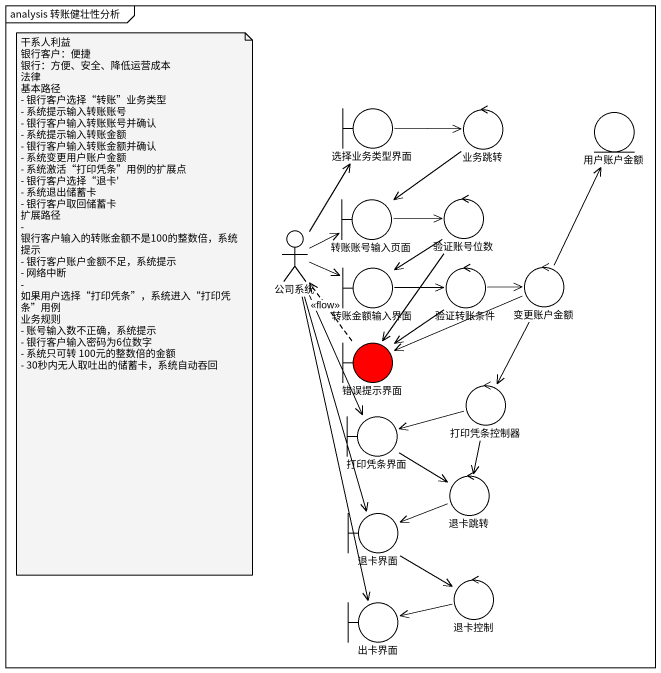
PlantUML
@startuml
mainframe analysis 转账健壮性分析
boundary 选择业务类型界面
control 业务跳转
entity 用户账户金额
boundary 转账账号输入页面
control 验证账号位数
actor 公司系统
boundary 转账金额输入界面
control 验证转账条件
control 变更账户金额
boundary 错误提示界面 #FF0000
control 打印凭条控制器
boundary 打印凭条界面
control 退卡跳转
boundary 退卡界面
boundary 出卡界面
control 退卡控制
选择业务类型界面 -right-> 业务跳转
业务跳转 --> 转账账号输入页面
转账账号输入页面 -right-> 验证账号位数
验证账号位数 --> 转账金额输入界面
验证账号位数 --> 错误提示界面
公司系统 -up-> 选择业务类型界面
公司系统 -right-> 转账账号输入页面
公司系统 -right-> 转账金额输入界面
公司系统 --> 打印凭条界面
公司系统 --> 退卡界面
公司系统 --> 出卡界面
转账金额输入界面 -right-> 验证转账条件
验证转账条件 -right-> 变更账户金额
验证转账条件 --> 错误提示界面
变更账户金额 -up-> 用户账户金额
变更账户金额 -left-> 错误提示界面
变更账户金额 --> 打印凭条控制器
错误提示界面 .up.> 公司系统 : <<flow>>
打印凭条控制器 -left-> 打印凭条界面
打印凭条控制器 --> 退卡跳转
打印凭条界面 --> 退卡跳转
退卡跳转 -left-> 退卡界面
退卡界面 --> 退卡控制
退卡控制 -left-> 出卡界面
note as N1
  干系人利益
  银行客户：便捷
  银行：方便、安全、降低运营成本
  法律
  基本路径
  - 银行客户选择“转账”业务类型
  - 系统提示输入转账账号
  - 银行客户输入转账账号并确认
  - 系统提示输入转账金额
  - 银行客户输入转账金额并确认
  - 系统变更用户账户金额
  - 系统激活“打印凭条”用例的扩展点
  - 银行客户选择“退卡'
  - 系统退出储蓄卡
  - 银行客户取回储蓄卡
  扩展路径
  - 银行客户输入的转账金额不是100的整数倍，系统提示
  - 银行客户账户金额不足，系统提示
  - 网络中断
  - 如果用户选择“打印凭条”，系统进入“打印凭条”用例
  业务规则
  - 账号输入数不正确，系统提示
  - 银行客户输入密码为6位数字
  - 系统只可转 100元的整数倍的金额
  - 30秒内无人取吐出的储蓄卡，系统自动吞回
end note
@enduml
